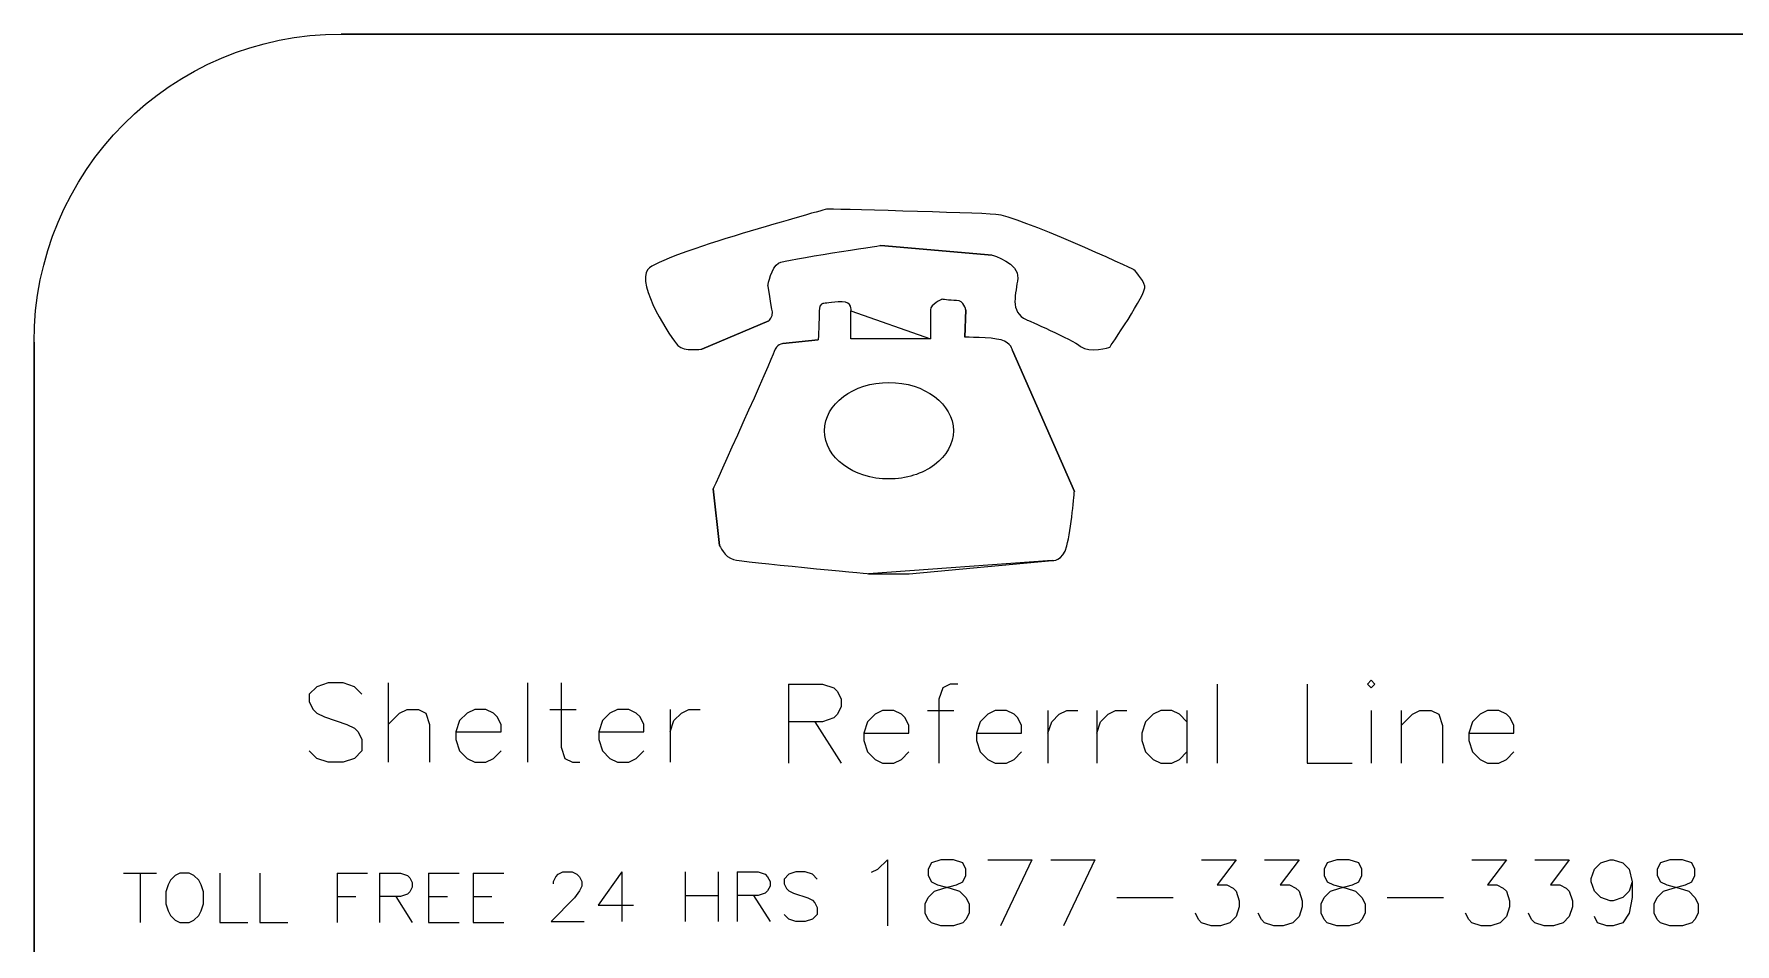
# Model space of a CAD drawing. Extents: x 10.3 to 80.3, y 180.8 to 251.
# Drawn here: x 10.27 to 45.11, y 232.4 to 251.04 of the extents above; entities that cross this region are included whole.
import ezdxf

# ---------------------------------------------------------------- set-up
doc = ezdxf.new("R2010")
doc.units = 0
doc.header["$MEASUREMENT"] = 0
for name, color, linetype in [('CUTOUT', 7, 'CONTINUOUS'), ('GRAPHICS', 7, 'CONTINUOUS'), ('TEXT', 7, 'CONTINUOUS')]:
    doc.layers.add(name, color=color, linetype=linetype)

# ---------------------------------------------------------------- blocks, each defined once
blk = doc.blocks.new('BLOCK_12')
at = {"layer": 'CUTOUT', "color": 7}
blk.add_open_spline([(16.561, 251.044), (16.561, 251.044), (73.978, 251.044), (73.978, 251.044), (73.978, 251.044), (16.561, 251.044), (16.561, 251.044)], degree=3, knots=[0, 0, 0, 0, 1, 1, 1, 2, 2, 2, 2], dxfattribs=at)
blk = doc.blocks.new('BLOCK_21')
at = {"layer": 'CUTOUT', "color": 7}
blk.add_open_spline([(10.27, 244.73), (10.27, 248.228), (13.076, 251.044), (16.561, 251.044)], degree=3, dxfattribs=at)
blk = doc.blocks.new('BLOCK_22')
at = {"layer": 'CUTOUT', "color": 7}
blk.add_open_spline([(10.27, 193.67), (10.27, 193.67), (10.27, 244.73), (10.27, 244.73), (10.27, 244.73), (10.27, 193.67), (10.27, 193.67)], degree=3, knots=[0, 0, 0, 0, 1, 1, 1, 2, 2, 2, 2], dxfattribs=at)
blk = doc.blocks.new('BLOCK_23')
at = {"layer": 'CUTOUT', "color": 7}
blk.add_lwpolyline([(16.561, 251.044), (16.561, 251.044)], dxfattribs=at)
blk = doc.blocks.new('BLOCK_70')
at = {"layer": 'GRAPHICS', "color": 7}
blk.add_open_spline([(24.307, 240.567), (24.307, 240.567), (24.414, 240.326), (24.596, 240.277)], degree=3, dxfattribs=at)
blk = doc.blocks.new('BLOCK_71')
at = {"layer": 'GRAPHICS', "color": 7}
blk.add_open_spline([(24.596, 240.277), (24.779, 240.228), (27.363, 239.987), (27.363, 239.987)], degree=3, dxfattribs=at)
blk = doc.blocks.new('BLOCK_72')
at = {"layer": 'GRAPHICS', "color": 7}
blk.add_open_spline([(24.18, 241.729), (24.18, 241.729), (24.307, 240.567), (24.307, 240.567), (24.307, 240.567), (24.18, 241.729), (24.18, 241.729)], degree=3, knots=[0, 0, 0, 0, 1, 1, 1, 2, 2, 2, 2], dxfattribs=at)
blk = doc.blocks.new('BLOCK_73')
at = {"layer": 'GRAPHICS', "color": 7}
blk.add_open_spline([(31.124, 240.258), (31.124, 240.258), (31.335, 240.229), (31.423, 240.558)], degree=3, dxfattribs=at)
blk = doc.blocks.new('BLOCK_74')
at = {"layer": 'GRAPHICS', "color": 7}
blk.add_open_spline([(31.423, 240.558), (31.51, 240.887), (31.576, 241.674), (31.576, 241.674)], degree=3, dxfattribs=at)
blk = doc.blocks.new('BLOCK_75')
at = {"layer": 'GRAPHICS', "color": 7}
blk.add_lwpolyline([(27.363, 239.987), (28.195, 239.987), (31.124, 240.258), (27.363, 239.987)], dxfattribs=at)
blk = doc.blocks.new('BLOCK_76')
at = {"layer": 'GRAPHICS', "color": 7}
blk.add_open_spline([(30.311, 244.56), (30.311, 244.56), (30.287, 244.721), (30.075, 244.777)], degree=3, dxfattribs=at)
blk = doc.blocks.new('BLOCK_77')
at = {"layer": 'GRAPHICS', "color": 7}
blk.add_open_spline([(30.075, 244.777), (29.864, 244.834), (29.334, 244.832), (29.334, 244.832)], degree=3, dxfattribs=at)
blk = doc.blocks.new('BLOCK_78')
at = {"layer": 'GRAPHICS', "color": 7}
blk.add_open_spline([(31.576, 241.674), (31.576, 241.674), (30.311, 244.56), (30.311, 244.56), (30.311, 244.56), (31.576, 241.674), (31.576, 241.674)], degree=3, knots=[0, 0, 0, 0, 1, 1, 1, 2, 2, 2, 2], dxfattribs=at)
blk = doc.blocks.new('BLOCK_79')
at = {"layer": 'GRAPHICS', "color": 7}
blk.add_open_spline([(29.352, 245.394), (29.352, 245.394), (29.316, 245.585), (29.162, 245.585)], degree=3, dxfattribs=at)
blk = doc.blocks.new('BLOCK_80')
at = {"layer": 'GRAPHICS', "color": 7}
blk.add_open_spline([(29.162, 245.585), (29.009, 245.585), (28.864, 245.612), (28.864, 245.612)], degree=3, dxfattribs=at)
blk = doc.blocks.new('BLOCK_81')
at = {"layer": 'GRAPHICS', "color": 7}
blk.add_open_spline([(28.864, 245.612), (28.864, 245.612), (28.629, 245.503), (28.629, 245.394)], degree=3, dxfattribs=at)
blk = doc.blocks.new('BLOCK_82')
at = {"layer": 'GRAPHICS', "color": 7}
blk.add_open_spline([(28.629, 245.394), (28.629, 245.286), (28.629, 244.796), (28.629, 244.796)], degree=3, dxfattribs=at)
blk = doc.blocks.new('BLOCK_83')
at = {"layer": 'GRAPHICS', "color": 7}
blk.add_open_spline([(29.334, 244.832), (29.334, 244.832), (29.352, 245.394), (29.352, 245.394), (29.352, 245.394), (29.334, 244.832), (29.334, 244.832)], degree=3, knots=[0, 0, 0, 0, 1, 1, 1, 2, 2, 2, 2], dxfattribs=at)
blk = doc.blocks.new('BLOCK_84')
at = {"layer": 'GRAPHICS', "color": 7}
blk.add_open_spline([(27.001, 245.376), (27.001, 245.376), (27.037, 245.558), (26.821, 245.558)], degree=3, dxfattribs=at)
blk = doc.blocks.new('BLOCK_85')
at = {"layer": 'GRAPHICS', "color": 7}
blk.add_open_spline([(26.821, 245.558), (26.604, 245.558), (26.441, 245.521), (26.441, 245.521)], degree=3, dxfattribs=at)
blk = doc.blocks.new('BLOCK_86')
at = {"layer": 'GRAPHICS', "color": 7}
blk.add_open_spline([(26.441, 245.521), (26.441, 245.521), (26.35, 245.54), (26.35, 245.376)], degree=3, dxfattribs=at)
blk = doc.blocks.new('BLOCK_87')
at = {"layer": 'GRAPHICS', "color": 7}
blk.add_open_spline([(26.35, 245.376), (26.35, 245.213), (26.332, 244.777), (26.332, 244.777)], degree=3, dxfattribs=at)
blk = doc.blocks.new('BLOCK_88')
at = {"layer": 'GRAPHICS', "color": 7}
blk.add_lwpolyline([(28.629, 244.796), (27.001, 244.796), (27.001, 245.376), (28.629, 244.796)], dxfattribs=at)
blk = doc.blocks.new('BLOCK_89')
at = {"layer": 'GRAPHICS', "color": 7}
blk.add_open_spline([(25.609, 244.705), (25.609, 244.705), (25.468, 244.69), (25.428, 244.541)], degree=3, dxfattribs=at)
blk = doc.blocks.new('BLOCK_90')
at = {"layer": 'GRAPHICS', "color": 7}
blk.add_open_spline([(25.428, 244.541), (25.388, 244.392), (24.18, 241.729), (24.18, 241.729)], degree=3, dxfattribs=at)
blk = doc.blocks.new('BLOCK_91')
at = {"layer": 'GRAPHICS', "color": 7}
blk.add_open_spline([(26.332, 244.777), (26.332, 244.777), (25.609, 244.705), (25.609, 244.705), (25.609, 244.705), (26.332, 244.777), (26.332, 244.777)], degree=3, knots=[0, 0, 0, 0, 1, 1, 1, 2, 2, 2, 2], dxfattribs=at)
blk = doc.blocks.new('BLOCK_92')
at = {"layer": 'GRAPHICS', "color": 7}
blk.add_open_spline([(29.099, 242.917), (29.099, 242.655), (28.96, 242.403), (28.712, 242.218)], degree=3, dxfattribs=at)
blk = doc.blocks.new('BLOCK_93')
at = {"layer": 'GRAPHICS', "color": 7}
blk.add_open_spline([(28.712, 242.218), (28.465, 242.032), (28.129, 241.928), (27.779, 241.928)], degree=3, dxfattribs=at)
blk = doc.blocks.new('BLOCK_94')
at = {"layer": 'GRAPHICS', "color": 7}
blk.add_open_spline([(27.779, 241.928), (27.05, 241.928), (26.459, 242.371), (26.459, 242.917)], degree=3, dxfattribs=at)
blk = doc.blocks.new('BLOCK_95')
at = {"layer": 'GRAPHICS', "color": 7}
blk.add_open_spline([(26.459, 242.917), (26.459, 243.463), (27.05, 243.906), (27.779, 243.906)], degree=3, dxfattribs=at)
blk = doc.blocks.new('BLOCK_96')
at = {"layer": 'GRAPHICS', "color": 7}
blk.add_open_spline([(27.779, 243.906), (28.508, 243.906), (29.099, 243.463), (29.099, 242.917)], degree=3, dxfattribs=at)
blk = doc.blocks.new('BLOCK_97')
at = {"layer": 'GRAPHICS', "color": 7}
blk.add_lwpolyline([(24.18, 241.729), (24.18, 241.729)], dxfattribs=at)
blk = doc.blocks.new('BLOCK_98')
at = {"layer": 'GRAPHICS', "color": 7}
blk.add_open_spline([(30.6, 245.189), (30.6, 245.189), (31.522, 244.79), (31.703, 244.645)], degree=3, dxfattribs=at)
blk = doc.blocks.new('BLOCK_99')
at = {"layer": 'GRAPHICS', "color": 7}
blk.add_open_spline([(31.703, 244.645), (31.884, 244.499), (32.3, 244.626), (32.3, 244.626)], degree=3, dxfattribs=at)
blk = doc.blocks.new('BLOCK_100')
at = {"layer": 'GRAPHICS', "color": 7}
blk.add_open_spline([(32.3, 244.626), (32.3, 244.626), (33.059, 245.734), (33.023, 245.879)], degree=3, dxfattribs=at)
blk = doc.blocks.new('BLOCK_101')
at = {"layer": 'GRAPHICS', "color": 7}
blk.add_open_spline([(33.023, 245.879), (32.987, 246.024), (32.788, 246.223), (32.788, 246.223)], degree=3, dxfattribs=at)
blk = doc.blocks.new('BLOCK_102')
at = {"layer": 'GRAPHICS', "color": 7}
blk.add_open_spline([(32.788, 246.223), (32.788, 246.223), (30.437, 247.312), (29.967, 247.349)], degree=3, dxfattribs=at)
blk = doc.blocks.new('BLOCK_103')
at = {"layer": 'GRAPHICS', "color": 7}
blk.add_open_spline([(29.967, 247.349), (29.497, 247.385), (26.513, 247.458), (26.513, 247.458)], degree=3, dxfattribs=at)
blk = doc.blocks.new('BLOCK_104')
at = {"layer": 'GRAPHICS', "color": 7}
blk.add_open_spline([(26.513, 247.458), (26.513, 247.458), (23.095, 246.532), (22.842, 246.223)], degree=3, dxfattribs=at)
blk = doc.blocks.new('BLOCK_105')
at = {"layer": 'GRAPHICS', "color": 7}
blk.add_open_spline([(22.842, 246.223), (22.589, 245.915), (23.331, 244.79), (23.457, 244.663)], degree=3, dxfattribs=at)
blk = doc.blocks.new('BLOCK_106')
at = {"layer": 'GRAPHICS', "color": 7}
blk.add_open_spline([(23.457, 244.663), (23.583, 244.535), (23.945, 244.59), (23.945, 244.59)], degree=3, dxfattribs=at)
blk = doc.blocks.new('BLOCK_107')
at = {"layer": 'GRAPHICS', "color": 7}
blk.add_lwpolyline([(29.099, 242.917), (29.099, 242.917)], dxfattribs=at)
blk = doc.blocks.new('BLOCK_108')
at = {"layer": 'GRAPHICS', "color": 7}
blk.add_open_spline([(25.32, 245.171), (25.32, 245.171), (25.41, 245.244), (25.392, 245.352)], degree=3, dxfattribs=at)
blk = doc.blocks.new('BLOCK_109')
at = {"layer": 'GRAPHICS', "color": 7}
blk.add_open_spline([(25.392, 245.352), (25.374, 245.461), (25.301, 245.897), (25.301, 245.897)], degree=3, dxfattribs=at)
blk = doc.blocks.new('BLOCK_110')
at = {"layer": 'GRAPHICS', "color": 7}
blk.add_open_spline([(25.301, 245.897), (25.301, 245.897), (25.374, 246.278), (25.519, 246.351)], degree=3, dxfattribs=at)
blk = doc.blocks.new('BLOCK_111')
at = {"layer": 'GRAPHICS', "color": 7}
blk.add_open_spline([(25.519, 246.351), (25.663, 246.423), (27.616, 246.713), (27.616, 246.713)], degree=3, dxfattribs=at)
blk = doc.blocks.new('BLOCK_112')
at = {"layer": 'GRAPHICS', "color": 7}
blk.add_open_spline([(23.945, 244.59), (23.945, 244.59), (25.32, 245.171), (25.32, 245.171), (25.32, 245.171), (23.945, 244.59), (23.945, 244.59)], degree=3, knots=[0, 0, 0, 0, 1, 1, 1, 2, 2, 2, 2], dxfattribs=at)
blk = doc.blocks.new('BLOCK_113')
at = {"layer": 'GRAPHICS', "color": 7}
blk.add_open_spline([(29.895, 246.514), (29.895, 246.514), (30.455, 246.351), (30.419, 246.042)], degree=3, dxfattribs=at)
blk = doc.blocks.new('BLOCK_114')
at = {"layer": 'GRAPHICS', "color": 7}
blk.add_open_spline([(30.419, 246.042), (30.383, 245.734), (30.238, 245.352), (30.6, 245.189)], degree=3, dxfattribs=at)
blk = doc.blocks.new('BLOCK_115')
at = {"layer": 'GRAPHICS', "color": 7}
blk.add_open_spline([(27.616, 246.713), (27.616, 246.713), (29.895, 246.514), (29.895, 246.514), (29.895, 246.514), (27.616, 246.713), (27.616, 246.713)], degree=3, knots=[0, 0, 0, 0, 1, 1, 1, 2, 2, 2, 2], dxfattribs=at)
blk = doc.blocks.new('BLOCK_116')
at = {"layer": 'GRAPHICS', "color": 7}
blk.add_lwpolyline([(30.6, 245.189), (30.6, 245.189)], dxfattribs=at)
blk = doc.blocks.new('BLOCK_620')
at = {"layer": 'TEXT', "color": 7}
blk.add_lwpolyline([(16.986, 237.518), (16.832, 237.672), (16.601, 237.749), (16.293, 237.749), (16.062, 237.672), (15.908, 237.518), (15.908, 237.363), (15.985, 237.209), (16.062, 237.132), (16.216, 237.055), (16.678, 236.9), (16.832, 236.823), (16.909, 236.745), (16.986, 236.591), (16.986, 236.359), (16.832, 236.205), (16.601, 236.128), (16.293, 236.128), (16.062, 236.205), (15.908, 236.359)], dxfattribs=at)
blk = doc.blocks.new('BLOCK_621')
at = {"layer": 'TEXT', "color": 7}
blk.add_lwpolyline([(17.525, 237.749), (17.525, 236.128)], dxfattribs=at)
blk = doc.blocks.new('BLOCK_622')
at = {"layer": 'TEXT', "color": 7}
blk.add_lwpolyline([(17.525, 236.9), (17.756, 237.132), (17.91, 237.209), (18.141, 237.209), (18.294, 237.132), (18.371, 236.9), (18.371, 236.128)], dxfattribs=at)
blk = doc.blocks.new('BLOCK_623')
at = {"layer": 'TEXT', "color": 7}
blk.add_lwpolyline([(18.91, 236.745), (19.834, 236.745), (19.834, 236.9), (19.757, 237.055), (19.68, 237.132), (19.526, 237.209), (19.295, 237.209), (19.141, 237.132), (18.987, 236.977), (18.91, 236.745), (18.91, 236.591), (18.987, 236.359), (19.141, 236.205), (19.295, 236.128), (19.526, 236.128), (19.68, 236.205), (19.834, 236.359)], dxfattribs=at)
blk = doc.blocks.new('BLOCK_624')
at = {"layer": 'TEXT', "color": 7}
blk.add_lwpolyline([(20.373, 237.749), (20.373, 236.128)], dxfattribs=at)
blk = doc.blocks.new('BLOCK_625')
at = {"layer": 'TEXT', "color": 7}
blk.add_lwpolyline([(21.066, 237.749), (21.066, 236.437), (21.143, 236.205), (21.296, 236.128), (21.45, 236.128)], dxfattribs=at)
blk = doc.blocks.new('BLOCK_626')
at = {"layer": 'TEXT', "color": 7}
blk.add_lwpolyline([(20.834, 237.209), (21.373, 237.209)], dxfattribs=at)
blk = doc.blocks.new('BLOCK_627')
at = {"layer": 'TEXT', "color": 7}
blk.add_lwpolyline([(21.835, 236.745), (22.759, 236.745), (22.759, 236.9), (22.682, 237.055), (22.605, 237.132), (22.451, 237.209), (22.22, 237.209), (22.066, 237.132), (21.912, 236.977), (21.835, 236.745), (21.835, 236.591), (21.912, 236.359), (22.066, 236.205), (22.22, 236.128), (22.451, 236.128), (22.605, 236.205), (22.759, 236.359)], dxfattribs=at)
blk = doc.blocks.new('BLOCK_628')
at = {"layer": 'TEXT', "color": 7}
blk.add_lwpolyline([(23.298, 237.209), (23.298, 236.128)], dxfattribs=at)
blk = doc.blocks.new('BLOCK_629')
at = {"layer": 'TEXT', "color": 7}
blk.add_lwpolyline([(23.298, 236.745), (23.375, 236.977), (23.529, 237.132), (23.682, 237.209), (23.913, 237.209)], dxfattribs=at)
blk = doc.blocks.new('BLOCK_630')
at = {"layer": 'TEXT', "color": 7}
blk.add_lwpolyline([(25.724, 237.728), (25.724, 236.105)], dxfattribs=at)
blk = doc.blocks.new('BLOCK_631')
at = {"layer": 'TEXT', "color": 7}
blk.add_lwpolyline([(25.724, 237.728), (26.416, 237.728), (26.647, 237.65), (26.724, 237.573), (26.801, 237.419), (26.801, 237.264), (26.724, 237.11), (26.647, 237.033), (26.416, 236.955), (25.724, 236.955)], dxfattribs=at)
blk = doc.blocks.new('BLOCK_632')
at = {"layer": 'TEXT', "color": 7}
blk.add_lwpolyline([(26.262, 236.955), (26.801, 236.105)], dxfattribs=at)
blk = doc.blocks.new('BLOCK_633')
at = {"layer": 'TEXT', "color": 7}
blk.add_lwpolyline([(27.263, 236.723), (28.187, 236.723), (28.187, 236.878), (28.11, 237.033), (28.033, 237.11), (27.879, 237.187), (27.648, 237.187), (27.494, 237.11), (27.34, 236.955), (27.263, 236.723), (27.263, 236.569), (27.34, 236.337), (27.494, 236.183), (27.648, 236.105), (27.879, 236.105), (28.033, 236.183), (28.187, 236.337)], dxfattribs=at)
blk = doc.blocks.new('BLOCK_634')
at = {"layer": 'TEXT', "color": 7}
blk.add_lwpolyline([(29.188, 237.728), (29.034, 237.728), (28.88, 237.65), (28.802, 237.419), (28.802, 236.105)], dxfattribs=at)
blk = doc.blocks.new('BLOCK_635')
at = {"layer": 'TEXT', "color": 7}
blk.add_lwpolyline([(28.572, 237.187), (29.111, 237.187)], dxfattribs=at)
blk = doc.blocks.new('BLOCK_636')
at = {"layer": 'TEXT', "color": 7}
blk.add_lwpolyline([(29.572, 236.723), (30.496, 236.723), (30.496, 236.878), (30.419, 237.033), (30.342, 237.11), (30.188, 237.187), (29.957, 237.187), (29.803, 237.11), (29.649, 236.955), (29.572, 236.723), (29.572, 236.569), (29.649, 236.337), (29.803, 236.183), (29.957, 236.105), (30.188, 236.105), (30.342, 236.183), (30.496, 236.337)], dxfattribs=at)
blk = doc.blocks.new('BLOCK_637')
at = {"layer": 'TEXT', "color": 7}
blk.add_lwpolyline([(31.035, 237.187), (31.035, 236.105)], dxfattribs=at)
blk = doc.blocks.new('BLOCK_638')
at = {"layer": 'TEXT', "color": 7}
blk.add_lwpolyline([(31.035, 236.723), (31.112, 236.955), (31.266, 237.11), (31.42, 237.187), (31.65, 237.187)], dxfattribs=at)
blk = doc.blocks.new('BLOCK_639')
at = {"layer": 'TEXT', "color": 7}
blk.add_lwpolyline([(32.035, 237.187), (32.035, 236.105)], dxfattribs=at)
blk = doc.blocks.new('BLOCK_640')
at = {"layer": 'TEXT', "color": 7}
blk.add_lwpolyline([(32.035, 236.723), (32.112, 236.955), (32.266, 237.11), (32.42, 237.187), (32.651, 237.187)], dxfattribs=at)
blk = doc.blocks.new('BLOCK_641')
at = {"layer": 'TEXT', "color": 7}
blk.add_lwpolyline([(33.883, 237.187), (33.883, 236.105)], dxfattribs=at)
blk = doc.blocks.new('BLOCK_642')
at = {"layer": 'TEXT', "color": 7}
blk.add_lwpolyline([(33.883, 236.955), (33.729, 237.11), (33.575, 237.187), (33.344, 237.187), (33.19, 237.11), (33.036, 236.955), (32.959, 236.723), (32.959, 236.569), (33.036, 236.337), (33.19, 236.183), (33.344, 236.105), (33.575, 236.105), (33.729, 236.183), (33.883, 236.337)], dxfattribs=at)
blk = doc.blocks.new('BLOCK_643')
at = {"layer": 'TEXT', "color": 7}
blk.add_lwpolyline([(34.498, 237.728), (34.498, 236.105)], dxfattribs=at)
blk = doc.blocks.new('BLOCK_644')
at = {"layer": 'TEXT', "color": 7}
blk.add_lwpolyline([(36.345, 237.728), (36.345, 236.105), (37.269, 236.105)], dxfattribs=at)
blk = doc.blocks.new('BLOCK_645')
at = {"layer": 'TEXT', "color": 7}
blk.add_lwpolyline([(37.577, 237.728), (37.654, 237.65), (37.731, 237.728), (37.654, 237.805), (37.577, 237.728)], dxfattribs=at)
blk = doc.blocks.new('BLOCK_646')
at = {"layer": 'TEXT', "color": 7}
blk.add_lwpolyline([(37.654, 237.187), (37.654, 236.105)], dxfattribs=at)
blk = doc.blocks.new('BLOCK_647')
at = {"layer": 'TEXT', "color": 7}
blk.add_lwpolyline([(38.27, 237.187), (38.27, 236.105)], dxfattribs=at)
blk = doc.blocks.new('BLOCK_648')
at = {"layer": 'TEXT', "color": 7}
blk.add_lwpolyline([(38.27, 236.878), (38.5, 237.11), (38.655, 237.187), (38.886, 237.187), (39.04, 237.11), (39.116, 236.878), (39.116, 236.105)], dxfattribs=at)
blk = doc.blocks.new('BLOCK_649')
at = {"layer": 'TEXT', "color": 7}
blk.add_lwpolyline([(39.655, 236.723), (40.579, 236.723), (40.579, 236.878), (40.502, 237.033), (40.425, 237.11), (40.271, 237.187), (40.04, 237.187), (39.886, 237.11), (39.732, 236.955), (39.655, 236.723), (39.655, 236.569), (39.732, 236.337), (39.886, 236.183), (40.04, 236.105), (40.271, 236.105), (40.425, 236.183), (40.579, 236.337)], dxfattribs=at)
blk = doc.blocks.new('BLOCK_756')
at = {"layer": 'TEXT', "color": 7}
blk.add_lwpolyline([(27.425, 233.87), (27.553, 233.935), (27.747, 234.129), (27.747, 232.772)], dxfattribs=at)
blk = doc.blocks.new('BLOCK_757')
at = {"layer": 'TEXT', "color": 7}
blk.add_lwpolyline([(28.84, 234.129), (28.648, 234.064), (28.583, 233.935), (28.583, 233.806), (28.648, 233.676), (28.776, 233.612), (29.034, 233.548), (29.227, 233.483), (29.355, 233.353), (29.42, 233.225), (29.42, 233.03), (29.355, 232.902), (29.291, 232.837), (29.098, 232.772), (28.84, 232.772), (28.648, 232.837), (28.583, 232.902), (28.519, 233.03), (28.519, 233.225), (28.583, 233.353), (28.712, 233.483), (28.905, 233.548), (29.162, 233.612), (29.291, 233.676), (29.355, 233.806), (29.355, 233.935), (29.291, 234.064), (29.098, 234.129), (28.84, 234.129)], dxfattribs=at)
blk = doc.blocks.new('BLOCK_758')
at = {"layer": 'TEXT', "color": 7}
blk.add_lwpolyline([(30.707, 234.129), (30.064, 232.772)], dxfattribs=at)
blk = doc.blocks.new('BLOCK_759')
at = {"layer": 'TEXT', "color": 7}
blk.add_lwpolyline([(29.806, 234.129), (30.707, 234.129)], dxfattribs=at)
blk = doc.blocks.new('BLOCK_760')
at = {"layer": 'TEXT', "color": 7}
blk.add_lwpolyline([(31.994, 234.129), (31.351, 232.772)], dxfattribs=at)
blk = doc.blocks.new('BLOCK_761')
at = {"layer": 'TEXT', "color": 7}
blk.add_lwpolyline([(31.093, 234.129), (31.994, 234.129)], dxfattribs=at)
blk = doc.blocks.new('BLOCK_762')
at = {"layer": 'TEXT', "color": 7}
blk.add_lwpolyline([(32.445, 233.353), (33.603, 233.353)], dxfattribs=at)
blk = doc.blocks.new('BLOCK_763')
at = {"layer": 'TEXT', "color": 7}
blk.add_lwpolyline([(34.182, 234.129), (34.891, 234.129), (34.504, 233.612), (34.697, 233.612), (34.826, 233.548), (34.891, 233.483), (34.955, 233.289), (34.955, 233.16), (34.891, 232.966), (34.762, 232.837), (34.569, 232.772), (34.376, 232.772), (34.182, 232.837), (34.118, 232.902), (34.054, 233.03)], dxfattribs=at)
blk = doc.blocks.new('BLOCK_764')
at = {"layer": 'TEXT', "color": 7}
blk.add_lwpolyline([(35.47, 234.129), (36.178, 234.129), (35.792, 233.612), (35.985, 233.612), (36.114, 233.548), (36.178, 233.483), (36.242, 233.289), (36.242, 233.16), (36.178, 232.966), (36.049, 232.837), (35.856, 232.772), (35.663, 232.772), (35.47, 232.837), (35.406, 232.902), (35.341, 233.03)], dxfattribs=at)
blk = doc.blocks.new('BLOCK_765')
at = {"layer": 'TEXT', "color": 7}
blk.add_lwpolyline([(36.95, 234.129), (36.757, 234.064), (36.693, 233.935), (36.693, 233.806), (36.757, 233.676), (36.886, 233.612), (37.143, 233.548), (37.336, 233.483), (37.465, 233.353), (37.529, 233.225), (37.529, 233.03), (37.465, 232.902), (37.4, 232.837), (37.207, 232.772), (36.95, 232.772), (36.757, 232.837), (36.693, 232.902), (36.628, 233.03), (36.628, 233.225), (36.693, 233.353), (36.821, 233.483), (37.014, 233.548), (37.272, 233.612), (37.4, 233.676), (37.465, 233.806), (37.465, 233.935), (37.4, 234.064), (37.207, 234.129), (36.95, 234.129)], dxfattribs=at)
blk = doc.blocks.new('BLOCK_766')
at = {"layer": 'TEXT', "color": 7}
blk.add_lwpolyline([(37.98, 233.353), (39.139, 233.353)], dxfattribs=at)
blk = doc.blocks.new('BLOCK_767')
at = {"layer": 'TEXT', "color": 7}
blk.add_lwpolyline([(39.718, 234.129), (40.425, 234.129), (40.039, 233.612), (40.232, 233.612), (40.361, 233.548), (40.425, 233.483), (40.49, 233.289), (40.49, 233.16), (40.425, 232.966), (40.297, 232.837), (40.104, 232.772), (39.911, 232.772), (39.718, 232.837), (39.653, 232.902), (39.589, 233.03)], dxfattribs=at)
blk = doc.blocks.new('BLOCK_768')
at = {"layer": 'TEXT', "color": 7}
blk.add_lwpolyline([(41.005, 234.129), (41.713, 234.129), (41.327, 233.612), (41.52, 233.612), (41.649, 233.548), (41.713, 233.483), (41.777, 233.289), (41.777, 233.16), (41.713, 232.966), (41.584, 232.837), (41.391, 232.772), (41.198, 232.772), (41.005, 232.837), (40.94, 232.902), (40.876, 233.03)], dxfattribs=at)
blk = doc.blocks.new('BLOCK_769')
at = {"layer": 'TEXT', "color": 7}
blk.add_lwpolyline([(43, 233.676), (42.936, 233.483), (42.807, 233.353), (42.614, 233.289), (42.55, 233.289), (42.357, 233.353), (42.228, 233.483), (42.163, 233.676), (42.163, 233.741), (42.228, 233.935), (42.357, 234.064), (42.55, 234.129), (42.614, 234.129), (42.807, 234.064), (42.936, 233.935), (43, 233.676), (43, 233.353), (42.936, 233.03), (42.807, 232.837), (42.614, 232.772), (42.485, 232.772), (42.292, 232.837), (42.228, 232.966)], dxfattribs=at)
blk = doc.blocks.new('BLOCK_770')
at = {"layer": 'TEXT', "color": 7}
blk.add_lwpolyline([(43.772, 234.129), (43.579, 234.064), (43.515, 233.935), (43.515, 233.806), (43.579, 233.676), (43.708, 233.612), (43.965, 233.548), (44.159, 233.483), (44.287, 233.353), (44.352, 233.225), (44.352, 233.03), (44.287, 232.902), (44.223, 232.837), (44.03, 232.772), (43.772, 232.772), (43.579, 232.837), (43.515, 232.902), (43.45, 233.03), (43.45, 233.225), (43.515, 233.353), (43.644, 233.483), (43.837, 233.548), (44.094, 233.612), (44.223, 233.676), (44.287, 233.806), (44.287, 233.935), (44.223, 234.064), (44.03, 234.129), (43.772, 234.129)], dxfattribs=at)
blk = doc.blocks.new('BLOCK_771')
at = {"layer": 'TEXT', "color": 7}
blk.add_lwpolyline([(12.441, 233.854), (12.441, 232.842)], dxfattribs=at)
blk = doc.blocks.new('BLOCK_772')
at = {"layer": 'TEXT', "color": 7}
blk.add_lwpolyline([(12.104, 233.854), (12.777, 233.854)], dxfattribs=at)
blk = doc.blocks.new('BLOCK_773')
at = {"layer": 'TEXT', "color": 7}
blk.add_lwpolyline([(13.258, 233.854), (13.162, 233.806), (13.065, 233.71), (13.017, 233.613), (12.969, 233.469), (12.969, 233.227), (13.017, 233.083), (13.065, 232.986), (13.162, 232.89), (13.258, 232.842), (13.45, 232.842), (13.546, 232.89), (13.642, 232.986), (13.69, 233.083), (13.738, 233.227), (13.738, 233.469), (13.69, 233.613), (13.642, 233.71), (13.546, 233.806), (13.45, 233.854), (13.258, 233.854)], dxfattribs=at)
blk = doc.blocks.new('BLOCK_774')
at = {"layer": 'TEXT', "color": 7}
blk.add_lwpolyline([(14.075, 233.854), (14.075, 232.842), (14.651, 232.842)], dxfattribs=at)
blk = doc.blocks.new('BLOCK_775')
at = {"layer": 'TEXT', "color": 7}
blk.add_lwpolyline([(14.892, 233.854), (14.892, 232.842), (15.468, 232.842)], dxfattribs=at)
blk = doc.blocks.new('BLOCK_776')
at = {"layer": 'TEXT', "color": 7}
blk.add_lwpolyline([(16.477, 233.854), (16.477, 232.842)], dxfattribs=at)
blk = doc.blocks.new('BLOCK_777')
at = {"layer": 'TEXT', "color": 7}
blk.add_lwpolyline([(16.477, 233.854), (17.102, 233.854)], dxfattribs=at)
blk = doc.blocks.new('BLOCK_778')
at = {"layer": 'TEXT', "color": 7}
blk.add_lwpolyline([(16.477, 233.372), (16.862, 233.372)], dxfattribs=at)
blk = doc.blocks.new('BLOCK_779')
at = {"layer": 'TEXT', "color": 7}
blk.add_lwpolyline([(17.343, 233.854), (17.343, 232.842)], dxfattribs=at)
blk = doc.blocks.new('BLOCK_780')
at = {"layer": 'TEXT', "color": 7}
blk.add_lwpolyline([(17.343, 233.854), (17.775, 233.854), (17.919, 233.806), (17.968, 233.758), (18.016, 233.662), (18.016, 233.565), (17.968, 233.469), (17.919, 233.421), (17.775, 233.372), (17.343, 233.372)], dxfattribs=at)
blk = doc.blocks.new('BLOCK_781')
at = {"layer": 'TEXT', "color": 7}
blk.add_lwpolyline([(17.679, 233.372), (18.016, 232.842)], dxfattribs=at)
blk = doc.blocks.new('BLOCK_782')
at = {"layer": 'TEXT', "color": 7}
blk.add_lwpolyline([(18.352, 233.854), (18.352, 232.842)], dxfattribs=at)
blk = doc.blocks.new('BLOCK_783')
at = {"layer": 'TEXT', "color": 7}
blk.add_lwpolyline([(18.352, 233.854), (18.977, 233.854)], dxfattribs=at)
blk = doc.blocks.new('BLOCK_784')
at = {"layer": 'TEXT', "color": 7}
blk.add_lwpolyline([(18.352, 233.372), (18.736, 233.372)], dxfattribs=at)
blk = doc.blocks.new('BLOCK_785')
at = {"layer": 'TEXT', "color": 7}
blk.add_lwpolyline([(18.352, 232.842), (18.977, 232.842)], dxfattribs=at)
blk = doc.blocks.new('BLOCK_786')
at = {"layer": 'TEXT', "color": 7}
blk.add_lwpolyline([(19.265, 233.854), (19.265, 232.842)], dxfattribs=at)
blk = doc.blocks.new('BLOCK_787')
at = {"layer": 'TEXT', "color": 7}
blk.add_lwpolyline([(19.265, 233.854), (19.89, 233.854)], dxfattribs=at)
blk = doc.blocks.new('BLOCK_788')
at = {"layer": 'TEXT', "color": 7}
blk.add_lwpolyline([(19.265, 233.372), (19.649, 233.372)], dxfattribs=at)
blk = doc.blocks.new('BLOCK_789')
at = {"layer": 'TEXT', "color": 7}
blk.add_lwpolyline([(19.265, 232.842), (19.89, 232.842)], dxfattribs=at)
blk = doc.blocks.new('BLOCK_790')
at = {"layer": 'TEXT', "color": 7}
blk.add_lwpolyline([(20.908, 233.636), (20.908, 233.684), (20.956, 233.781), (21.004, 233.829), (21.101, 233.878), (21.293, 233.878), (21.39, 233.829), (21.438, 233.781), (21.487, 233.684), (21.487, 233.587), (21.438, 233.491), (21.342, 233.345), (20.86, 232.861), (21.535, 232.861)], dxfattribs=at)
blk = doc.blocks.new('BLOCK_791')
at = {"layer": 'TEXT', "color": 7}
blk.add_lwpolyline([(22.306, 233.878), (21.824, 233.2), (22.547, 233.2)], dxfattribs=at)
blk = doc.blocks.new('BLOCK_792')
at = {"layer": 'TEXT', "color": 7}
blk.add_lwpolyline([(22.306, 233.878), (22.306, 232.861)], dxfattribs=at)
blk = doc.blocks.new('BLOCK_793')
at = {"layer": 'TEXT', "color": 7}
blk.add_lwpolyline([(23.608, 233.878), (23.608, 232.861)], dxfattribs=at)
blk = doc.blocks.new('BLOCK_794')
at = {"layer": 'TEXT', "color": 7}
blk.add_lwpolyline([(24.283, 233.878), (24.283, 232.861)], dxfattribs=at)
blk = doc.blocks.new('BLOCK_795')
at = {"layer": 'TEXT', "color": 7}
blk.add_lwpolyline([(23.608, 233.394), (24.283, 233.394)], dxfattribs=at)
blk = doc.blocks.new('BLOCK_796')
at = {"layer": 'TEXT', "color": 7}
blk.add_lwpolyline([(24.668, 233.878), (24.668, 232.861)], dxfattribs=at)
blk = doc.blocks.new('BLOCK_797')
at = {"layer": 'TEXT', "color": 7}
blk.add_lwpolyline([(24.668, 233.878), (25.102, 233.878), (25.247, 233.829), (25.295, 233.781), (25.343, 233.684), (25.343, 233.587), (25.295, 233.491), (25.247, 233.442), (25.102, 233.394), (24.668, 233.394)], dxfattribs=at)
blk = doc.blocks.new('BLOCK_798')
at = {"layer": 'TEXT', "color": 7}
blk.add_lwpolyline([(25.006, 233.394), (25.343, 232.861)], dxfattribs=at)
blk = doc.blocks.new('BLOCK_799')
at = {"layer": 'TEXT', "color": 7}
blk.add_lwpolyline([(26.307, 233.732), (26.211, 233.829), (26.066, 233.878), (25.873, 233.878), (25.729, 233.829), (25.632, 233.732), (25.632, 233.636), (25.681, 233.539), (25.729, 233.491), (25.825, 233.442), (26.115, 233.345), (26.211, 233.297), (26.259, 233.248), (26.307, 233.152), (26.307, 233.006), (26.211, 232.91), (26.066, 232.861), (25.873, 232.861), (25.729, 232.91), (25.632, 233.006)], dxfattribs=at)

msp = doc.modelspace()

# ---------------------------------------------------------------- block references
at = {"layer": 'CUTOUT'}
for name in ['BLOCK_21', 'BLOCK_12', 'BLOCK_23', 'BLOCK_22']:
    msp.add_blockref(name, (0, 0), dxfattribs=at)
at = {"layer": 'GRAPHICS'}
for name in ['BLOCK_104', 'BLOCK_103', 'BLOCK_102', 'BLOCK_111', 'BLOCK_115', 'BLOCK_110', 'BLOCK_113', 'BLOCK_105', 'BLOCK_114', 'BLOCK_101', 'BLOCK_109', 'BLOCK_81', 'BLOCK_80', 'BLOCK_100', 'BLOCK_108', 'BLOCK_87', 'BLOCK_86', 'BLOCK_85', 'BLOCK_84', 'BLOCK_88', 'BLOCK_82', 'BLOCK_79', 'BLOCK_83', 'BLOCK_112', 'BLOCK_98', 'BLOCK_116', 'BLOCK_106', 'BLOCK_89', 'BLOCK_91', 'BLOCK_77', 'BLOCK_76', 'BLOCK_78', 'BLOCK_99', 'BLOCK_90', 'BLOCK_95', 'BLOCK_96', 'BLOCK_94', 'BLOCK_92', 'BLOCK_107', 'BLOCK_93', 'BLOCK_72', 'BLOCK_97', 'BLOCK_74', 'BLOCK_70', 'BLOCK_73', 'BLOCK_71', 'BLOCK_75']:
    msp.add_blockref(name, (0, 0), dxfattribs=at)
at = {"layer": 'TEXT'}
for name in ['BLOCK_620', 'BLOCK_621', 'BLOCK_624', 'BLOCK_625', 'BLOCK_630', 'BLOCK_631', 'BLOCK_634', 'BLOCK_643', 'BLOCK_644', 'BLOCK_645', 'BLOCK_622', 'BLOCK_623', 'BLOCK_626', 'BLOCK_627', 'BLOCK_628', 'BLOCK_629', 'BLOCK_632', 'BLOCK_633', 'BLOCK_635', 'BLOCK_636', 'BLOCK_637', 'BLOCK_638', 'BLOCK_639', 'BLOCK_640', 'BLOCK_642', 'BLOCK_641', 'BLOCK_646', 'BLOCK_647', 'BLOCK_648', 'BLOCK_649', 'BLOCK_756', 'BLOCK_757', 'BLOCK_759', 'BLOCK_758', 'BLOCK_761', 'BLOCK_760', 'BLOCK_763', 'BLOCK_764', 'BLOCK_765', 'BLOCK_767', 'BLOCK_768', 'BLOCK_769', 'BLOCK_770', 'BLOCK_772', 'BLOCK_771', 'BLOCK_773', 'BLOCK_774', 'BLOCK_775', 'BLOCK_776', 'BLOCK_777', 'BLOCK_779', 'BLOCK_780', 'BLOCK_782', 'BLOCK_783', 'BLOCK_786', 'BLOCK_787', 'BLOCK_790', 'BLOCK_791', 'BLOCK_792', 'BLOCK_793', 'BLOCK_794', 'BLOCK_796', 'BLOCK_797', 'BLOCK_799', 'BLOCK_778', 'BLOCK_781', 'BLOCK_784', 'BLOCK_788', 'BLOCK_795', 'BLOCK_798', 'BLOCK_762', 'BLOCK_766', 'BLOCK_785', 'BLOCK_789']:
    msp.add_blockref(name, (0, 0), dxfattribs=at)

doc.saveas('drawing.dxf')
